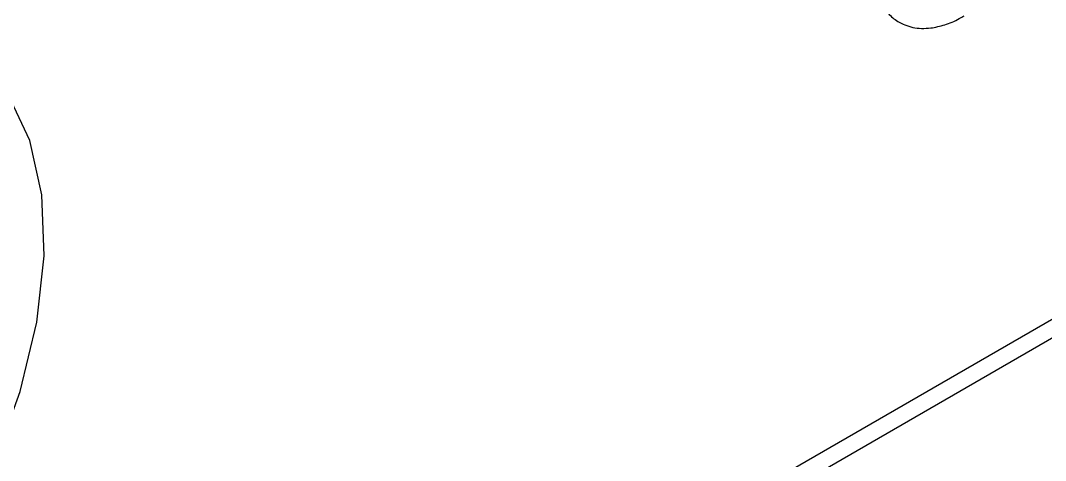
# Model space of a CAD drawing. Extents: x -3.5 to 15.6, y -13 to 0.
# Drawn here: x 3.419 to 4.466, y -5.516 to -5.067 of the extents above; entities that cross this region are included whole.
import ezdxf

# ---------------------------------------------------------------- set-up
doc = ezdxf.new("R2010")
doc.units = 0
doc.header["$LTSCALE"] = 0.5
doc.header["$MEASUREMENT"] = 0
for name, color, linetype in [('Hardware', 242, 'CONTINUOUS'), ('Housing', 150, 'CONTINUOUS'), ('WallMount Bracket', 190, 'CONTINUOUS')]:
    doc.layers.add(name, color=color, linetype=linetype)

msp = doc.modelspace()

# ---------------------------------------------------------------- linework, layer by layer
at = {"layer": 'Hardware', "linetype": 'Continuous', "lineweight": 25, "transparency": 16777216}
msp.add_open_spline([(4.290577, -5.029441), (4.291971, -5.034388), (4.29476, -5.044282), (4.301923, -5.056268), (4.311081, -5.065635), (4.320907, -5.07133), (4.330582, -5.074205), (4.339501, -5.07522), (4.35037, -5.074758), (4.363314, -5.071665), (4.374864, -5.067281), (4.381413, -5.063137), (4.383021, -5.062119)], degree=3, knots=[0, 0, 0, 0, 0.12126947, 0.24253894, 0.36382083, 0.48508965, 0.56564463, 0.64647218, 0.72702717, 0.84442154, 0.96181591, 1, 1, 1, 1], dxfattribs=at)
at = {"layer": 'Housing', "linetype": 'Continuous', "lineweight": 25, "transparency": 16777216, "flags": 128}
msp.add_lwpolyline([(3.392344, -5.517647), (3.418626, -5.446077), (3.435764, -5.375273), (3.443209, -5.30751), (3.440721, -5.244966), (3.42838, -5.189651), (3.406582, -5.143344), (3.376028, -5.107532), (3.337701, -5.083367), (3.292832, -5.071624), (3.242862, -5.072683), (3.1894, -5.086508), (3.134161, -5.112656)], dxfattribs=at)
at = {"layer": 'WallMount Bracket', "linetype": 'Continuous', "lineweight": 25, "transparency": 16777216}
for p, q in [((4.633421, -5.279614), (2.908906, -6.274909)), ((2.936798, -6.277669), (4.638912, -5.295302))]:
    msp.add_line(p, q, dxfattribs=at)

doc.saveas('drawing.dxf')
